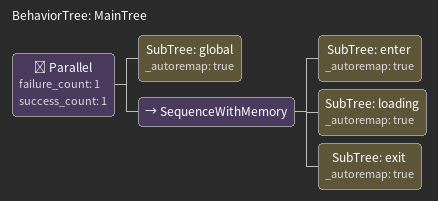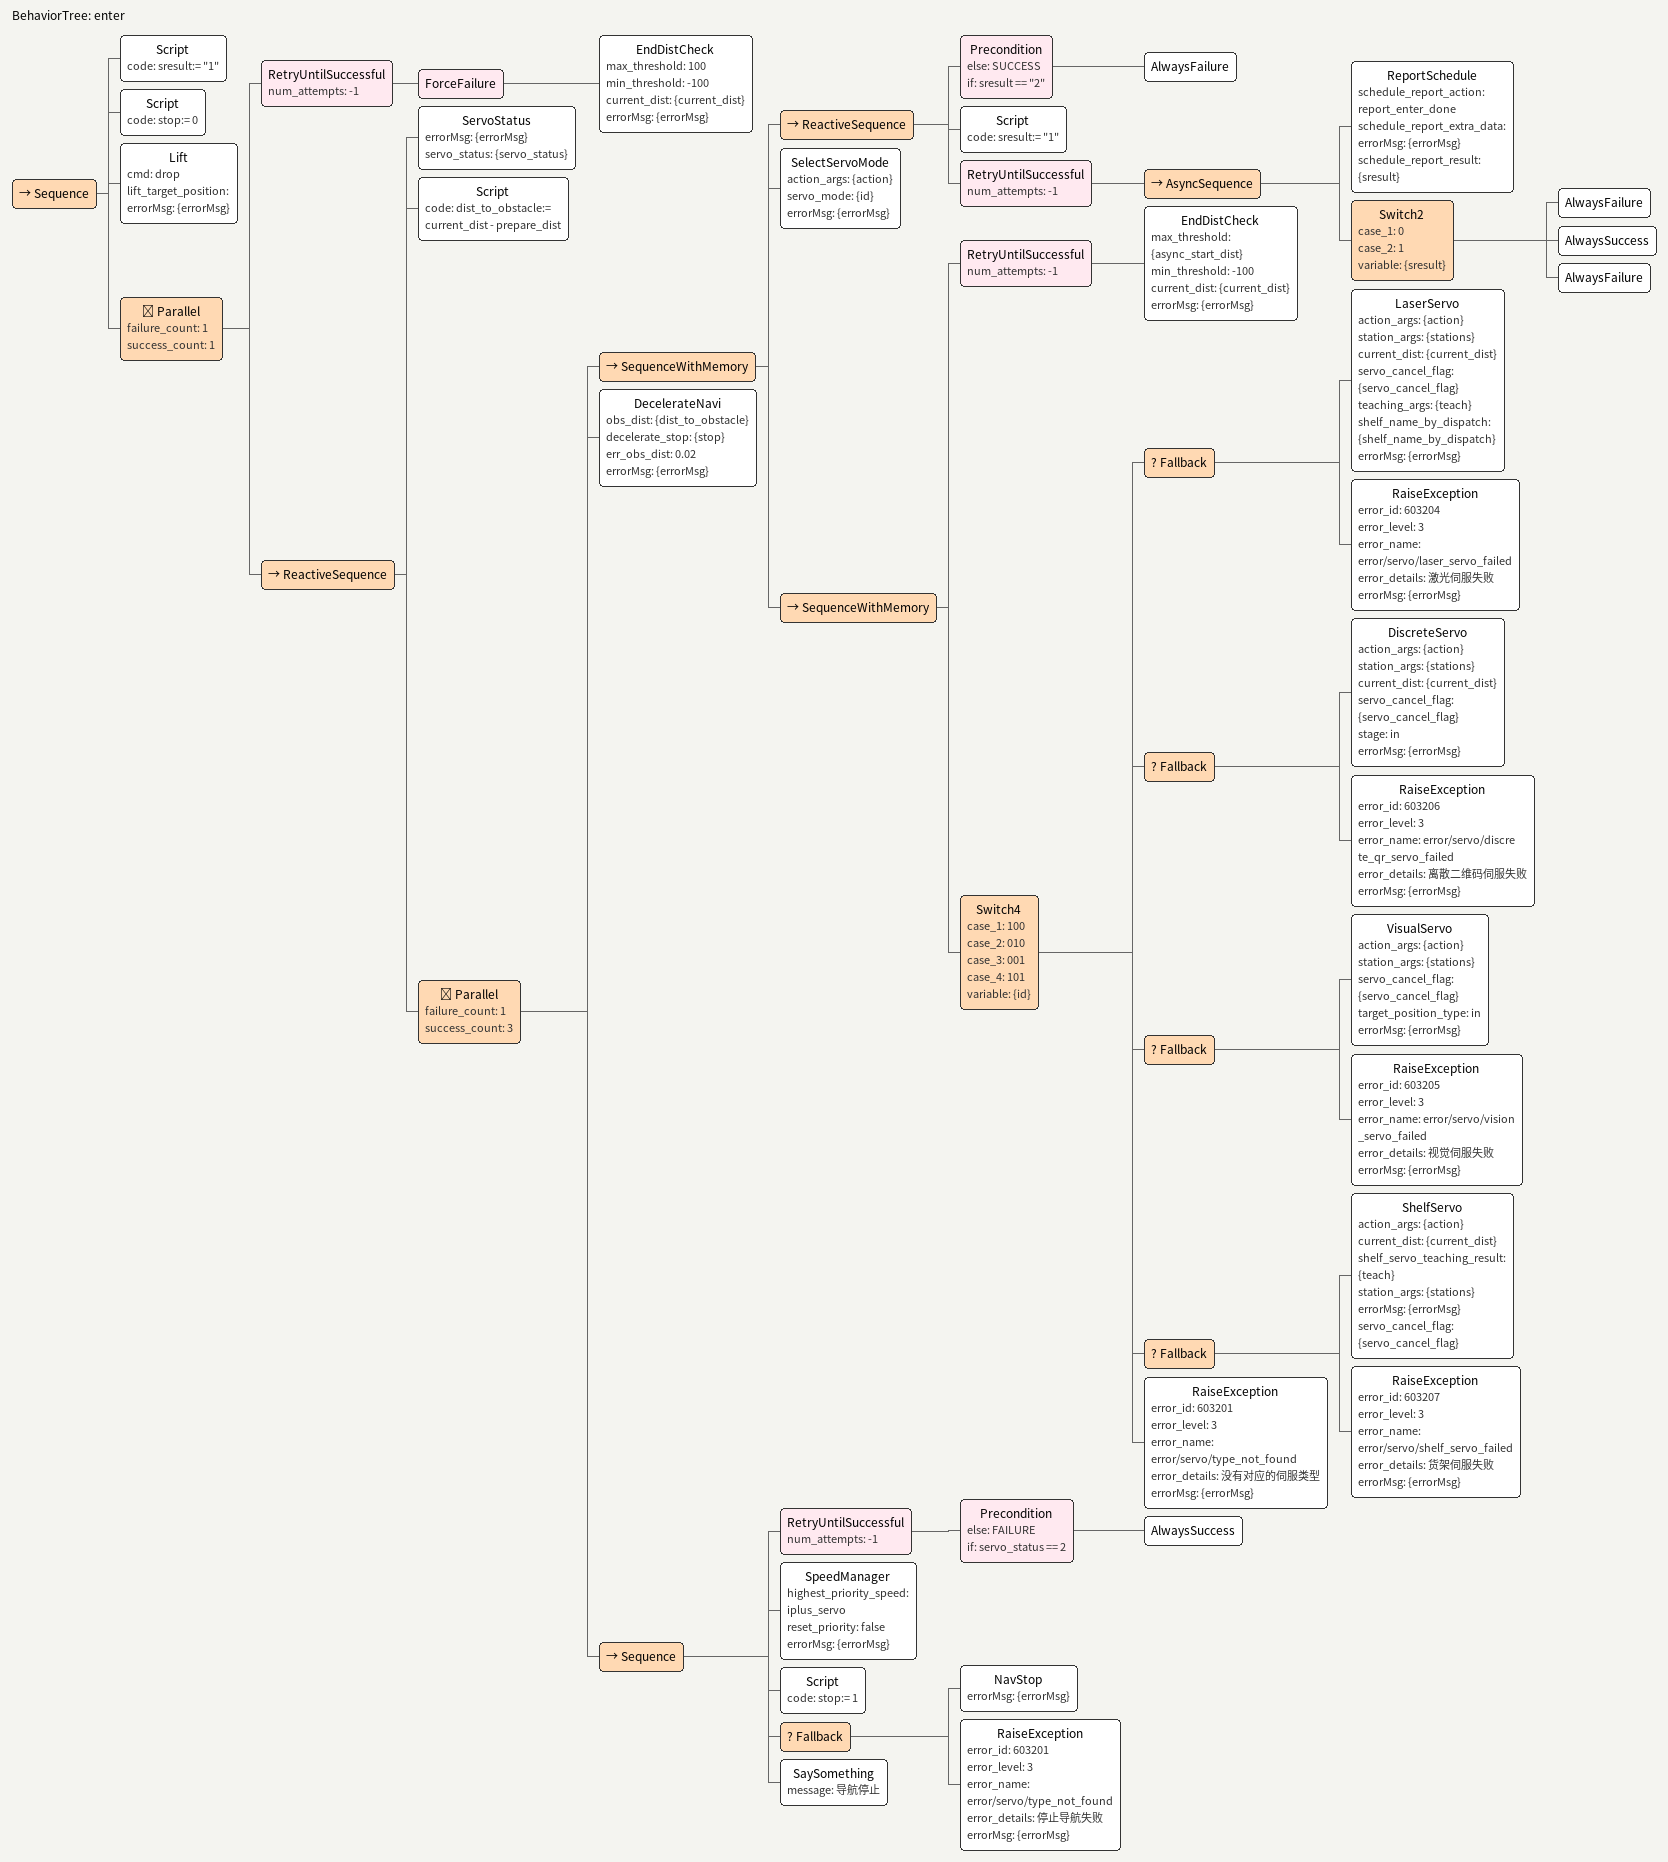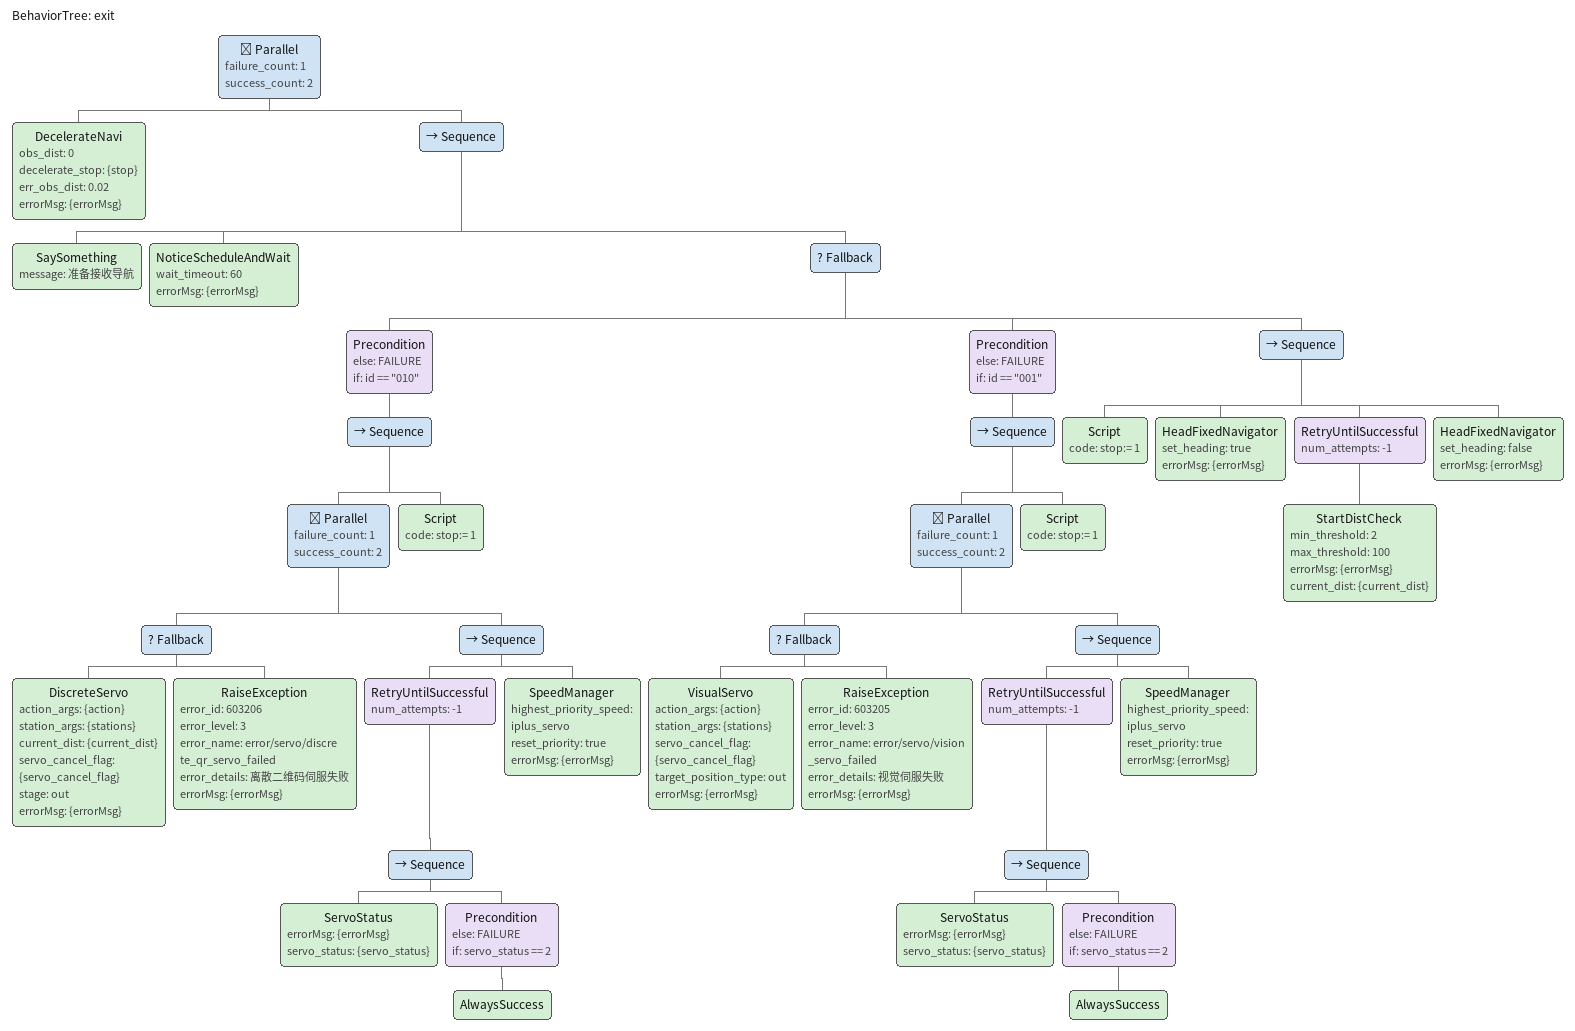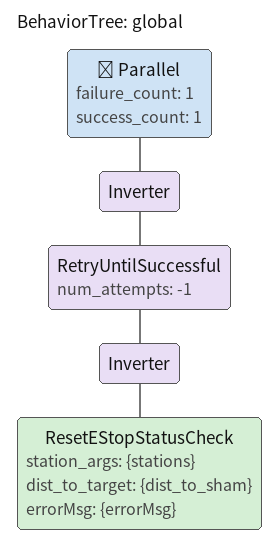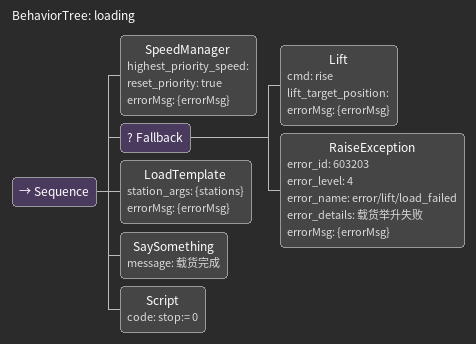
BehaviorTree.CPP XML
<?xml version="1.0" encoding="UTF-8"?>
<root BTCPP_format="4">
  <BehaviorTree ID="MainTree">
    <Parallel failure_count="1"
              success_count="1">
      <SubTree ID="global"
               _autoremap="true"/>
      <SequenceWithMemory>
        <SubTree ID="enter"
                 _autoremap="true"/>
        <SubTree ID="loading"
                 _autoremap="true"/>
        <SubTree ID="exit"
                 _autoremap="true"/>
      </SequenceWithMemory>
    </Parallel>
  </BehaviorTree>

  <BehaviorTree ID="enter">
    <Sequence>
      <Script code="sresult:= &quot;1&quot;"/>
      <Script code="stop:= 0"/>
      <Lift cmd="drop"
            lift_target_position=""
            errorMsg="{errorMsg}"/>
      <Parallel failure_count="1"
                success_count="1">
        <RetryUntilSuccessful num_attempts="-1">
          <ForceFailure>
            <EndDistCheck max_threshold="100"
                          min_threshold="-100"
                          current_dist="{current_dist}"
                          errorMsg="{errorMsg}"/>
          </ForceFailure>
        </RetryUntilSuccessful>
        <ReactiveSequence>
          <ServoStatus errorMsg="{errorMsg}"
                       servo_status="{servo_status}"/>
          <Script code="dist_to_obstacle:= current_dist - prepare_dist"/>
          <Parallel failure_count="1"
                    success_count="3">
            <SequenceWithMemory>
              <ReactiveSequence>
                <Precondition else="SUCCESS"
                              if="sresult == &quot;2&quot;">
                  <AlwaysFailure/>
                </Precondition>
                <Script code="sresult:= &quot;1&quot;"/>
                <RetryUntilSuccessful num_attempts="-1">
                  <AsyncSequence>
                    <ReportSchedule schedule_report_action="report_enter_done"
                                    schedule_report_extra_data=""
                                    errorMsg="{errorMsg}"
                                    schedule_report_result="{sresult}"/>
                    <Switch2 case_1="0"
                             case_2="1"
                             variable="{sresult}">
                      <AlwaysFailure/>
                      <AlwaysSuccess/>
                      <AlwaysFailure/>
                    </Switch2>
                  </AsyncSequence>
                </RetryUntilSuccessful>
              </ReactiveSequence>
              <SelectServoMode action_args="{action}"
                               servo_mode="{id}"
                               errorMsg="{errorMsg}"/>
              <SequenceWithMemory>
                <RetryUntilSuccessful num_attempts="-1">
                  <EndDistCheck max_threshold="{async_start_dist}"
                                min_threshold="-100"
                                current_dist="{current_dist}"
                                errorMsg="{errorMsg}"/>
                </RetryUntilSuccessful>
                <Switch4 case_1="100"
                         case_2="010"
                         case_3="001"
                         case_4="101"
                         variable="{id}">
                  <Fallback>
                    <LaserServo action_args="{action}"
                                station_args="{stations}"
                                current_dist="{current_dist}"
                                servo_cancel_flag="{servo_cancel_flag}"
                                teaching_args="{teach}"
                                shelf_name_by_dispatch="{shelf_name_by_dispatch}"
                                errorMsg="{errorMsg}"/>
                    <RaiseException error_id="603204"
                                    error_level="3"
                                    error_name="error/servo/laser_servo_failed"
                                    error_details="激光伺服失败"
                                    errorMsg="{errorMsg}"/>
                  </Fallback>
                  <Fallback>
                    <DiscreteServo action_args="{action}"
                                   station_args="{stations}"
                                   current_dist="{current_dist}"
                                   servo_cancel_flag="{servo_cancel_flag}"
                                   stage="in"
                                   errorMsg="{errorMsg}"/>
                    <RaiseException error_id="603206"
                                    error_level="3"
                                    error_name="error/servo/discrete_qr_servo_failed"
                                    error_details="离散二维码伺服失败"
                                    errorMsg="{errorMsg}"/>
                  </Fallback>
                  <Fallback>
                    <VisualServo action_args="{action}"
                                 station_args="{stations}"
                                 servo_cancel_flag="{servo_cancel_flag}"
                                 target_position_type="in"
                                 errorMsg="{errorMsg}"/>
                    <RaiseException error_id="603205"
                                    error_level="3"
                                    error_name="error/servo/vision_servo_failed"
                                    error_details="视觉伺服失败"
                                    errorMsg="{errorMsg}"/>
                  </Fallback>
                  <Fallback>
                    <ShelfServo action_args="{action}"
                                current_dist="{current_dist}"
                                shelf_servo_teaching_result="{teach}"
                                station_args="{stations}"
                                errorMsg="{errorMsg}"
                                servo_cancel_flag="{servo_cancel_flag}"/>
                    <RaiseException error_id="603207"
                                    error_level="3"
                                    error_name="error/servo/shelf_servo_failed"
                                    error_details="货架伺服失败"
                                    errorMsg="{errorMsg}"/>
                  </Fallback>
                  <RaiseException error_id="603201"
                                  error_level="3"
                                  error_name="error/servo/type_not_found"
                                  error_details="没有对应的伺服类型"
                                  errorMsg="{errorMsg}"/>
                </Switch4>
              </SequenceWithMemory>
            </SequenceWithMemory>
            <DecelerateNavi obs_dist="{dist_to_obstacle}"
                            decelerate_stop="{stop}"
                            err_obs_dist="0.02"
                            errorMsg="{errorMsg}"/>
            <Sequence>
              <RetryUntilSuccessful num_attempts="-1">
                <Precondition else="FAILURE"
                              if="servo_status == 2">
                  <AlwaysSuccess/>
                </Precondition>
              </RetryUntilSuccessful>
              <SpeedManager highest_priority_speed="iplus_servo"
                            reset_priority="false"
                            errorMsg="{errorMsg}"/>
              <Script code="stop:= 1"/>
              <Fallback>
                <NavStop errorMsg="{errorMsg}"/>
                <RaiseException error_id="603201"
                                error_level="3"
                                error_name="error/servo/type_not_found"
                                error_details="停止导航失败"
                                errorMsg="{errorMsg}"/>
              </Fallback>
              <SaySomething message="导航停止"/>
            </Sequence>
          </Parallel>
        </ReactiveSequence>
      </Parallel>
    </Sequence>
  </BehaviorTree>

  <BehaviorTree ID="exit">
    <Parallel failure_count="1"
              success_count="2">
      <DecelerateNavi obs_dist="0"
                      decelerate_stop="{stop}"
                      err_obs_dist="0.02"
                      errorMsg="{errorMsg}"/>
      <Sequence>
        <SaySomething message="准备接收导航"/>
        <NoticeScheduleAndWait wait_timeout="60"
                               errorMsg="{errorMsg}"/>
        <Fallback>
          <Precondition else="FAILURE"
                        if="id == &quot;010&quot;">
            <Sequence>
              <Parallel failure_count="1"
                        success_count="2">
                <Fallback>
                  <DiscreteServo action_args="{action}"
                                 station_args="{stations}"
                                 current_dist="{current_dist}"
                                 servo_cancel_flag="{servo_cancel_flag}"
                                 stage="out"
                                 errorMsg="{errorMsg}"/>
                  <RaiseException error_id="603206"
                                  error_level="3"
                                  error_name="error/servo/discrete_qr_servo_failed"
                                  error_details="离散二维码伺服失败"
                                  errorMsg="{errorMsg}"/>
                </Fallback>
                <Sequence>
                  <RetryUntilSuccessful num_attempts="-1">
                    <Sequence>
                      <ServoStatus errorMsg="{errorMsg}"
                                   servo_status="{servo_status}"/>
                      <Precondition else="FAILURE"
                                    if="servo_status == 2">
                        <AlwaysSuccess/>
                      </Precondition>
                    </Sequence>
                  </RetryUntilSuccessful>
                  <SpeedManager highest_priority_speed="iplus_servo"
                                reset_priority="true"
                                errorMsg="{errorMsg}"/>
                </Sequence>
              </Parallel>
              <Script code="stop:= 1"/>
            </Sequence>
          </Precondition>
          <Precondition else="FAILURE"
                        if="id == &quot;001&quot;">
            <Sequence>
              <Parallel failure_count="1"
                        success_count="2">
                <Fallback>
                  <VisualServo action_args="{action}"
                               station_args="{stations}"
                               servo_cancel_flag="{servo_cancel_flag}"
                               target_position_type="out"
                               errorMsg="{errorMsg}"/>
                  <RaiseException error_id="603205"
                                  error_level="3"
                                  error_name="error/servo/vision_servo_failed"
                                  error_details="视觉伺服失败"
                                  errorMsg="{errorMsg}"/>
                </Fallback>
                <Sequence>
                  <RetryUntilSuccessful num_attempts="-1">
                    <Sequence>
                      <ServoStatus errorMsg="{errorMsg}"
                                   servo_status="{servo_status}"/>
                      <Precondition else="FAILURE"
                                    if="servo_status == 2">
                        <AlwaysSuccess/>
                      </Precondition>
                    </Sequence>
                  </RetryUntilSuccessful>
                  <SpeedManager highest_priority_speed="iplus_servo"
                                reset_priority="true"
                                errorMsg="{errorMsg}"/>
                </Sequence>
              </Parallel>
              <Script code="stop:= 1"/>
            </Sequence>
          </Precondition>
          <Sequence>
            <Script code="stop:= 1"/>
            <HeadFixedNavigator set_heading="true"
                                errorMsg="{errorMsg}"/>
            <RetryUntilSuccessful num_attempts="-1">
              <StartDistCheck min_threshold="2"
                              max_threshold="100"
                              errorMsg="{errorMsg}"
                              current_dist="{current_dist}"/>
            </RetryUntilSuccessful>
            <HeadFixedNavigator set_heading="false"
                                errorMsg="{errorMsg}"/>
          </Sequence>
        </Fallback>
      </Sequence>
    </Parallel>
  </BehaviorTree>

  <BehaviorTree ID="global">
    <Parallel failure_count="1"
              success_count="1">
      <Inverter>
        <RetryUntilSuccessful num_attempts="-1">
          <Inverter>
            <ResetEStopStatusCheck station_args="{stations}"
                                   dist_to_target="{dist_to_sham}"
                                   errorMsg="{errorMsg}"/>
          </Inverter>
        </RetryUntilSuccessful>
      </Inverter>
    </Parallel>
  </BehaviorTree>

  <BehaviorTree ID="loading">
    <Sequence>
      <SpeedManager highest_priority_speed=""
                    reset_priority="true"
                    errorMsg="{errorMsg}"/>
      <Fallback>
        <Lift cmd="rise"
              lift_target_position=""
              errorMsg="{errorMsg}"/>
        <RaiseException error_id="603203"
                        error_level="4"
                        error_name="error/lift/load_failed"
                        error_details="载货举升失败"
                        errorMsg="{errorMsg}"/>
      </Fallback>
      <LoadTemplate station_args="{stations}"
                    errorMsg="{errorMsg}"/>
      <SaySomething message="载货完成"/>
      <Script code="stop:= 0"/>
    </Sequence>
  </BehaviorTree>

</root>
